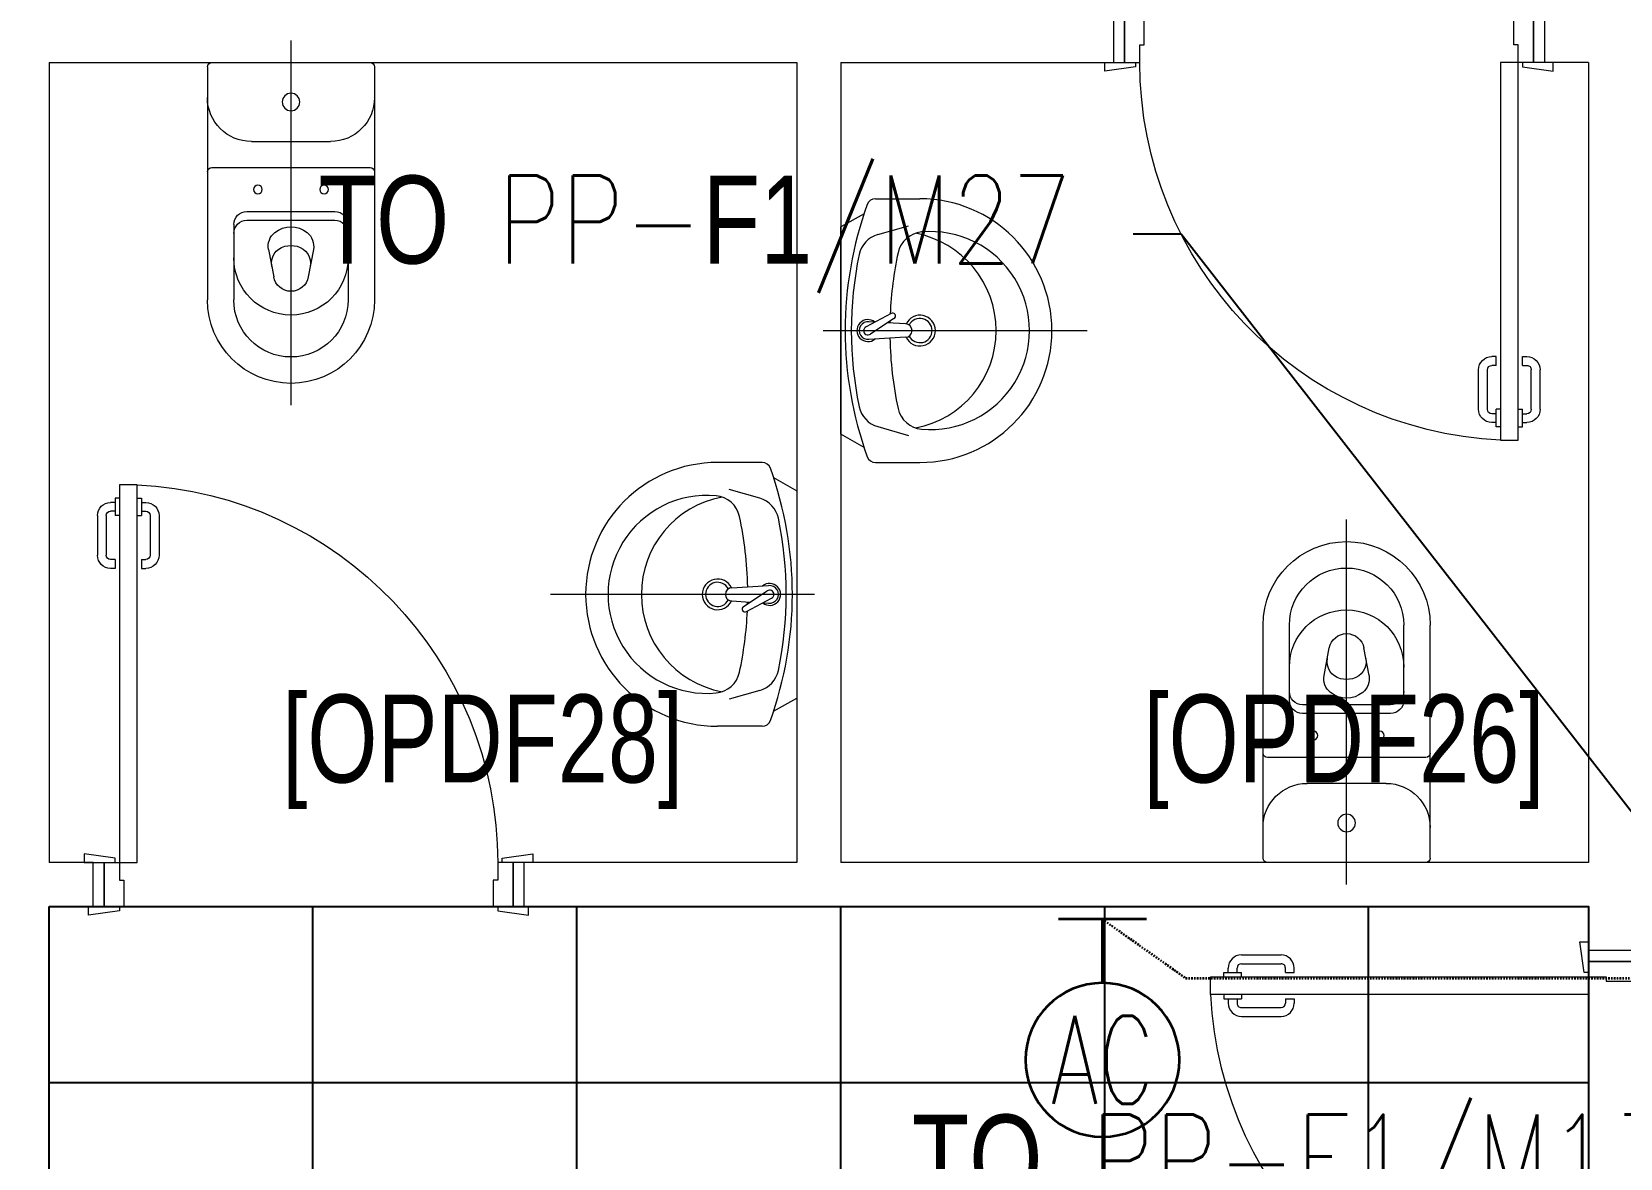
# Model space of a CAD drawing. Extents: x -178977 to 231842, y -29287 to 19916.
# Drawn here: x 29437 to 33048, y -9403 to -6840 of the extents above; entities that cross this region are included whole.
import ezdxf
from ezdxf import colors
from ezdxf.entities.mleader import LeaderData, LeaderLine
from ezdxf.enums import TextEntityAlignment as Align
from ezdxf.math import Vec2, Vec3

# ---------------------------------------------------------------- set-up
doc = ezdxf.new("R2010")
doc.units = 0
doc.header["$LTSCALE"] = 0.25
doc.linetypes.add('DASHDOT', pattern=[25.4, 12.7, -6.35, 0, -6.35])
for name, color, linetype, lineweight in [('01-First Floor-FUR$0$72_EGR_BASE_TEXT', 252, 'Continuous', 5), ('01-First Floor-FUR$0$SANIT', 250, 'Continuous', 5), ('01-First Floor-FUR$0$Walls', 251, 'Continuous', 5), ('01-First Floor-FUR$0$Wooden Joinery', 251, 'Continuous', 5), ('E-LITE-CIRC', 6, 'Continuous', 25), ('E-LITE-CLNG-CNDT', 6, 'DASHDOT', 35), ('E-POWR-CIRC-NUMB', 6, 'Continuous', 25), ('E-POWR-CLNG-CNDT', 6, 'DASHDOT', 35), ('E-POWR-WALL @ 100', 4, 'Continuous', 35)]:
    doc.layers.add(name, color=color, linetype=linetype, lineweight=lineweight)
doc.layers.add('01-First Floor-FUR$0$FALSE CEILING', color=251, linetype='Continuous')
doc.layers.add('E-POWR-IDEN', color=101, linetype='Continuous')
doc.styles.add('01-First Floor-FUR$0$X3G_ENTITY_9F38', font='swisscl.ttf', dxfattribs={"height": 0.2})
doc.styles.add('DC_SIMPLEX', font='SIMPLEX.shx', dxfattribs={"width": 0.7})

# ---------------------------------------------------------------- blocks, each defined once
blk = doc.blocks.new('01-First Floor-FUR$0$A$C72370EFE')
at = {"layer": '01-First Floor-FUR$0$Wooden Joinery'}
for p, q in [((-0.01, -0.03), (-0.01, -0.07)), ((0, -0.03), (-0.01, -0.03)), ((0.04, -0.03), (0.05, -0.03)), ((0.05, -0.03), (0.05, -0.07)), ((-0.05, -0.07), (-0.05, -0.16)), ((-0.03, -0.07), (-0.03, -0.16)), ((-0.01, -0.04), (-0.02, -0.04)), ((-0.01, -0.06), (-0.02, -0.06)), ((0, -0.07), (-0.01, -0.07)), ((0.04, -0.07), (0.05, -0.07)), ((0.05, -0.04), (0.06, -0.04)), ((0.05, -0.06), (0.06, -0.06)), ((0.07, -0.07), (0.07, -0.16)), ((0.09, -0.07), (0.09, -0.16)), ((-0.01, -0.17), (-0.02, -0.17)), ((-0.01, -0.17), (-0.01, -0.19)), ((0.05, -0.17), (0.06, -0.17)), ((0.05, -0.17), (0.05, -0.19)), ((-0.01, -0.19), (-0.02, -0.19)), ((0.05, -0.19), (0.06, -0.19))]:
    blk.add_line(p, q, dxfattribs=at)
for centre, radius, start, end in [((-0.02, -0.07), 0.03, 90, 180), ((-0.02, -0.07), 0.01, 90, 180), ((0.06, -0.07), 0.03, 0, 90), ((0.06, -0.07), 0.01, 0, 90), ((-0.02, -0.16), 0.03, 180, 270), ((-0.02, -0.16), 0.01, 180, 270), ((0.06, -0.16), 0.01, 270, 0), ((0.06, -0.16), 0.03, 270, 0)]:
    blk.add_arc(centre, radius, start, end, dxfattribs=at)
blk = doc.blocks.new('01-First Floor-FUR$0$A$C5DAD61B4')
at = {"layer": '01-First Floor-FUR$0$Wooden Joinery'}
for points in [[(80, 959.1), (80, 969.1), (10, 979.1), (10, 959.1)], [(940, 959.1), (940, 969.1), (1010, 979.1), (1010, 959.1)], [(70, 859.1), (70, 849.1), (0, 839.1), (0, 859.1)], [(120, 859.1), (120, 0), (80, 0), (80, 859.1)], [(950, 859.1), (950, 849.1), (1020, 839.1), (1020, 859.1)]]:
    blk.add_lwpolyline(points, close=True, dxfattribs=at)
for points in [[(45, 859.1), (45, 959.1), (20, 959.1), (20, 859.1), (45, 859.1)], [(45, 859.1), (80, 859.1), (80, 899.1), (90, 899.1), (90, 959.1), (45, 959.1), (45, 859.1)], [(975, 859.1), (940, 859.1), (940, 899.1), (930, 899.1), (930, 959.1), (975, 959.1), (975, 859.1)], [(975, 859.1), (975, 959.1), (1000, 959.1), (1000, 859.1), (975, 859.1)]]:
    blk.add_lwpolyline(points, dxfattribs=at)
blk.add_arc((80, 859.1), 860, 272.666, 0, dxfattribs=at)
at = {"layer": '01-First Floor-FUR$0$Wooden Joinery', "xscale": 999.9999999998854, "yscale": 999.9999999998854, "zscale": 999.9999999998854, "rotation": 180}
blk.add_blockref('01-First Floor-FUR$0$A$C72370EFE', (120, 0), dxfattribs=at)
blk = doc.blocks.new('01-First Floor-FUR$0$WC manta')
at = {"layer": '01-First Floor-FUR$0$SANIT'}
for p, q in [((-0.12, 0.19), (0.41, 0.19)), ((-0.13, 0.18), (-0.13, -0.18)), ((0.109, 0.18), (0.109, -0.18)), ((0.239, 0.13), (0.41, 0.13)), ((0.05, 0.09), (0.05, -0.09)), ((0.209, 0.1), (0.209, -0.1)), ((0.229, 0.1), (0.229, -0.1)), ((0.2955, 0.051), (0.3581, 0.0393)), ((-0.18, 0), (0.65, 0)), ((0.2955, -0.051), (0.3581, -0.0393)), ((0.239, -0.13), (0.41, -0.13)), ((-0.12, -0.19), (0.41, -0.19))]:
    blk.add_line(p, q, dxfattribs=at)
for centre, radius in [((0.159, 0.0752), 0.01), ((-0.04, 0), 0.02), ((0.159, -0.0753), 0.01)]:
    blk.add_circle(centre, radius, dxfattribs=at)
for centre, radius, start, end in [((-0.12, 0.18), 0.01, 90, 180), ((-0.05, 0.09), 0.1, 0, 90), ((0.119, 0.18), 0.01, 90, 180), ((0.41, 0), 0.19, 270, 90), ((0.239, 0.1), 0.03, 90, 180), ((0.259, 0.1), 0.03, 90, 180), ((0.3147, 0), 0.13, 270, 90), ((0.41, 0), 0.13, 270, 90), ((0.3029, 0), 0.0588, 141.525, 218.475), ((0.2882, 0.0117), 0.04, 79.4289, 141.525), ((0.3271, 0.0044), 0.04, 79.4289, 166.4176), ((0.3507, 0), 0.04, 280.5711, 79.4289), ((0.3454, 0), 0.0588, 166.4176, 193.5824), ((0.3271, -0.0044), 0.04, 193.5824, 280.5711), ((0.2882, -0.0117), 0.04, 218.475, 280.5711), ((-0.05, -0.09), 0.1, 270, 0), ((0.239, -0.1), 0.03, 180, 270), ((0.259, -0.1), 0.03, 180, 270), ((-0.12, -0.18), 0.01, 180, 270), ((0.119, -0.18), 0.01, 180, 270)]:
    blk.add_arc(centre, radius, start, end, dxfattribs=at)
blk = doc.blocks.new('01-First Floor-FUR$0$lav-manta 60')
at = {"layer": '01-First Floor-FUR$0$SANIT'}
for p, q in [((0, 0.04), (0, -0.56)), ((-0.2658, -0.0529), (-0.2358, 0)), ((-0.2358, 0), (0.2358, 0)), ((0.2658, -0.0529), (0.2358, 0)), ((-0.015, -0.1473), (-0.0199, -0.064)), ((0.0274, -0.121), (-0.0078, -0.0673)), ((0.0389, -0.1142), (0.0087, -0.0575)), ((0.0191, -0.077), (0.0199, -0.064)), ((-0.3, -0.0789), (-0.3, -0.18)), ((-0.2185, -0.0841), (-0.2383, -0.1537)), ((0.015, -0.1473), (0.0174, -0.1057)), ((0.2185, -0.0841), (0.2383, -0.1537)), ((0.3, -0.0789), (0.3, -0.18))]:
    blk.add_line(p, q, dxfattribs=at)
for centre, radius, start, end in [((0, -0.8557), 0.8457, 70.1771, 109.8229), ((0, -0.8696), 0.8457, 78.1914, 101.8086), ((-0.28, -0.0789), 0.02, 109.8229, 180), ((-0.1608, -0.1006), 0.06, 101.8086, 164.0794), ((0, -0.0617), 0.025, 320.7474, 220.368), ((0, -0.0617), 0.02, 353.2671, 186.682), ((0, -0.0617), 0.00966, 25.4127, 215.9577), ((0.1608, -0.1006), 0.06, 15.9206, 78.1914), ((0.28, -0.0789), 0.02, 0, 70.1771), ((-0.1645, -0.189), 0.06, 102.0883, 174.8142), ((0, -0.9572), 0.8457, 91.1572, 102.0883), ((0, -0.9572), 0.8457, 88.5486, 88.844), ((0.0332, -0.1176), 0.00666, 210.6852, 30.6852), ((0, -0.9572), 0.8457, 77.9117, 87.4274), ((0.1645, -0.189), 0.06, 5.1858, 77.9117), ((0, -0.18), 0.3, 180, 0), ((0, -0.1282), 0.2252, 190.6097, 349.3903), ((0, -0.18), 0.035, 115.3106, 64.6894), ((0, -0.18), 0.0275, 117.1496, 62.8504), ((0, -0.1473), 0.015, 180, 0), ((0, -0.2039), 0.2252, 174.8142, 5.1858)]:
    blk.add_arc(centre, radius, start, end, dxfattribs=at)
blk = doc.blocks.new('01-First Floor-FUR')
at = {"layer": '01-First Floor-FUR$0$FALSE CEILING', "linetype": 'Continuous'}
for p, q in [((30076, -12830), (30076, -8830)), ((30676, -12830), (30676, -8830)), ((31276, -12830), (31276, -8830)), ((31876, -12830), (31876, -8830)), ((32476, -12830), (32476, -8830)), ((29476, -9230), (32976, -9230))]:
    blk.add_line(p, q, dxfattribs=at)
at = {"layer": '01-First Floor-FUR$0$FALSE CEILING'}
blk.add_lwpolyline([(29476, -8830), (32976, -8830), (32976, -10710), (32976, -10718.5), (32976, -12838.5), (29476, -12830), (29476, -8830)], dxfattribs=at)
at = {"layer": '01-First Floor-FUR$0$Walls'}
for p, q in [((29476, -6910), (31176, -6910)), ((29476, -6910), (29476, -8730)), ((31176, -6910), (31176, -8730)), ((31276, -6910), (31896, -6910)), ((31276, -6910), (31276, -8730)), ((32976, -6910), (32876, -6910)), ((32976, -6910), (32976, -8730)), ((29576, -8730), (29476, -8730)), ((31176, -8730), (30556, -8730)), ((32976, -8730), (31276, -8730)), ((29476, -8830), (29476, -12830)), ((29576, -8830), (29476, -8830)), ((32976, -8830), (30556, -8830)), ((32976, -8930), (32976, -8830))]:
    blk.add_line(p, q, dxfattribs=at)
at = {"layer": '01-First Floor-FUR$0$SANIT'}
for name, p, xscale, yscale, zscale, rotation in [('01-First Floor-FUR$0$WC manta', (30026, -7040), -999.9999999999995, 999.9999999999995, 999.9999999999995, 90), ('01-First Floor-FUR$0$lav-manta 60', (31276, -7520), 1000.000000000223, 1000.000000000223, 1000.000000000223, 90.00000000000001), ('01-First Floor-FUR$0$lav-manta 60', (31176, -8120), 1000.000000000223, 1000.000000000223, 1000.000000000223, 270), ('01-First Floor-FUR$0$WC manta', (32426, -8600), -999.9999999999995, 999.9999999999995, 999.9999999999995, 270)]:
    blk.add_blockref(name, p, dxfattribs=dict(at, xscale=xscale, yscale=yscale, zscale=zscale, rotation=rotation))
at = {"layer": '01-First Floor-FUR$0$Wooden Joinery', "xscale": -1}
blk.add_blockref('01-First Floor-FUR$0$A$C5DAD61B4', (32896, -7769.1), dxfattribs=at)
at = {"layer": '01-First Floor-FUR$0$Wooden Joinery', "xscale": -1, "rotation": 180}
blk.add_blockref('01-First Floor-FUR$0$A$C5DAD61B4', (29556, -7870.9), dxfattribs=at)
at = {"layer": '01-First Floor-FUR$0$Wooden Joinery', "rotation": 270}
blk.add_blockref('01-First Floor-FUR$0$A$C5DAD61B4', (32116.9, -8910), dxfattribs=at)
at = {"layer": '01-First Floor-FUR$0$72_EGR_BASE_TEXT', "char_height": 200, "attachment_point": 2, "style": '01-First Floor-FUR$0$X3G_ENTITY_9F38'}
for s, insert in [('[OPDF28]', (30461.9, -8347.8, 0)), ('[OPDF26]', (32420, -8347.8, 0))]:
    blk.add_mtext(s, dxfattribs=dict(at, insert=insert))
blk = doc.blocks.new('ARR0W')
at = {"color": 45}
blk.add_ellipse((0, 0), major_axis=(0.4, 0), ratio=0.4, dxfattribs=at)
at = {"color": 45, "ltscale": 0.5}
blk.add_solid([(-1.4, 0.167), (-0.4, 0), (-1.4, -0.167)], dxfattribs=at)
blk = doc.blocks.new('*U127')
for p, q in [((0, 1.45), (0, 0)), ((1, 0), (-1, 0))]:
    blk.add_line(p, q)
blk.add_circle((0, 3.2), 1.75)
at = {"layer": 'E-POWR-CIRC-NUMB', "style": 'DC_SIMPLEX', "width": 0.7, "flags": 8}
blk.add_attdef('CIRCUIT', (3.364, 5.671), '', height=2, rotation=360, dxfattribs=at)
at = {"layer": 'E-POWR-IDEN', "style": 'DC_SIMPLEX', "width": 0.7, "flags": 8}
blk.add_attdef('TYPE', text='', height=2, rotation=360, dxfattribs=at).set_placement((0, 3.2), align=Align.MIDDLE_CENTER)

msp = doc.modelspace()

# ---------------------------------------------------------------- linework, layer by layer
at = {"layer": 'E-POWR-CLNG-CNDT', "elevation": -0.1}
msp.add_lwpolyline([(31871, -8858.8), (32060, -8992.6), (34676, -8992.6)], dxfattribs=at)

# ---------------------------------------------------------------- block references
at = {"layer": 'E-LITE-CLNG-CNDT'}
msp.add_blockref('01-First Floor-FUR', (0, 0), dxfattribs=at)
at = {"layer": 'E-POWR-WALL @ 100'}
ref = msp.add_blockref('*U127', (31871, -8858.8, -0.1), dxfattribs=dict(at, xscale=-100, yscale=100, zscale=100, rotation=180))
ref.add_attrib('TYPE', 'AC', dxfattribs={"layer": 'E-POWR-IDEN', "height": 200, "rotation": 0, "style": 'DC_SIMPLEX', "width": 0.7, "flags": 8}).set_placement((31871, -9178.8, -0.1), align=Align.MIDDLE_CENTER)

# ---------------------------------------------------------------- leaders
at = {"layer": 'E-LITE-CIRC'}
ml = msp.add_multileader_mtext('Standard', dxfattribs=at)
ml.set_content('{\\Fdc_el_romans|c0;\\W0.8;TO\\Fromans|c0; \\Fsimplex|c0;PP-\\Fdc_el_romans|c0;F1\\Fsimplex|c0;/M27}', color=256, style='DC_SIMPLEX')
ml.set_leader_properties()
ml.set_arrow_properties(name='ARR0W')
ml.build(insert=Vec2(0, 0))
ml.multileader.update_dxf_attribs({"dogleg_length": 200, "arrow_head_size": 140, "scale": 100})
ctx = ml.context
ctx.base_point, ctx.scale, ctx.char_height, ctx.arrow_head_size, ctx.landing_gap_size, ctx.plane_origin, ctx.plane_x_axis, ctx.plane_y_axis = Vec3(29809.7, -7300.8, 0), 100, 200, 140, 140, Vec3(44214.7, -15185.5, 0), Vec3(1, 0.000001, 0), Vec3(-0.000001, 1, 0)
ctx.text_align_type = 2
notes = []
notes.append((ctx, [(1, (1, 1, 0), (32049.9, -7300.8, 0), (-1, -0.000001, 0), 108.8, [(0, [(33368, -8992.6, 0)], 0, [])])]))
ctx.mtext.insert, ctx.mtext.text_direction, ctx.mtext.rotation, ctx.mtext.alignment, ctx.mtext.flow_direction = Vec3(31801.2, -7167.5, 0), Vec3(1, 0.000001, 0), 0.000001, 3, 5
ml = msp.add_multileader_mtext('Standard', dxfattribs=at)
ml.set_content('{\\Fdc_el_romans|c0;\\W0.8;TO\\Fromans|c0; \\Fsimplex|c0;PP-\\Fdc_el_romans|c0;F1\\Fsimplex|c0;/M24}', color=256, style='DC_SIMPLEX')
ml.set_leader_properties()
ml.set_arrow_properties(name='ARR0W')
ml.build(insert=Vec2(0, 0))
ml.multileader.update_dxf_attribs({"dogleg_length": 200, "arrow_head_size": 140, "scale": 100})
ctx = ml.context
ctx.base_point, ctx.scale, ctx.char_height, ctx.arrow_head_size, ctx.landing_gap_size, ctx.plane_origin, ctx.plane_x_axis, ctx.plane_y_axis = Vec3(23065.5, -9565.8, 0), 100, 200, 140, 140, Vec3(34637.9, -15185.5, 0), Vec3(1, 0.000001, 0), Vec3(-0.000001, 1, 0)
notes.append((ctx, [(0, (1, 1, 0), (22956.7, -9565.8, 0), (1, 0.000001, 0), 108.8, [(0, [(22294.3, -8975, 0)], 0, [])])]))
ctx.mtext.insert, ctx.mtext.text_direction, ctx.mtext.rotation, ctx.mtext.width, ctx.mtext.flow_direction = Vec3(23205.5, -9432.5, 0), Vec3(1, 0.000001, 0), 0.000001, 2086.364, 5
ml = msp.add_multileader_mtext('Standard', dxfattribs=at)
ml.set_content('{\\Fdc_el_romans|c0;\\W0.8;TO\\Fromans|c0; \\Fsimplex|c0;PP-F1/M13}', color=256, style='DC_SIMPLEX')
ml.set_leader_properties()
ml.set_arrow_properties(name='ARR0W')
ml.build(insert=Vec2(0, 0))
ml.multileader.update_dxf_attribs({"dogleg_length": 200, "arrow_head_size": 140, "scale": 100})
ctx = ml.context
ctx.base_point, ctx.scale, ctx.char_height, ctx.arrow_head_size, ctx.landing_gap_size, ctx.plane_origin, ctx.plane_x_axis, ctx.plane_y_axis = Vec3(31199.8, -9436.7), 100, 200, 140, 140, Vec3(41954.6, -921.5), Vec3(1, -0.000001, 0), Vec3(0.000001, 1, 0)
ctx.text_align_type = 2
notes.append((ctx, [(1, (1, 1, 0), (33409.6, -9436.7), (-1, 0.000001, 0), 108.8, [(0, [(34293.8, -10315.1)], 0, [])])]))
ctx.mtext.insert, ctx.mtext.text_direction, ctx.mtext.rotation, ctx.mtext.alignment, ctx.mtext.flow_direction = Vec3(33160.8, -9303.4), Vec3(1, -0.000001, 0), 6.283185, 3, 5
for ctx, leaders in notes:
    for number, flags, end, landing, length, lines in leaders:
        leader = LeaderData()
        leader.index, (leader.has_last_leader_line, leader.has_dogleg_vector, leader.attachment_direction) = number, flags
        leader.last_leader_point, leader.dogleg_vector, leader.dogleg_length = Vec3(end), Vec3(landing), length
        for number, points, colour, breaks in lines:
            line = LeaderLine()
            line.index, line.vertices, line.color, line.breaks = number, Vec3.list(points), colors.encode_raw_color(colour), breaks
            leader.lines.append(line)
        ctx.leaders.append(leader)

doc.saveas('drawing.dxf')
